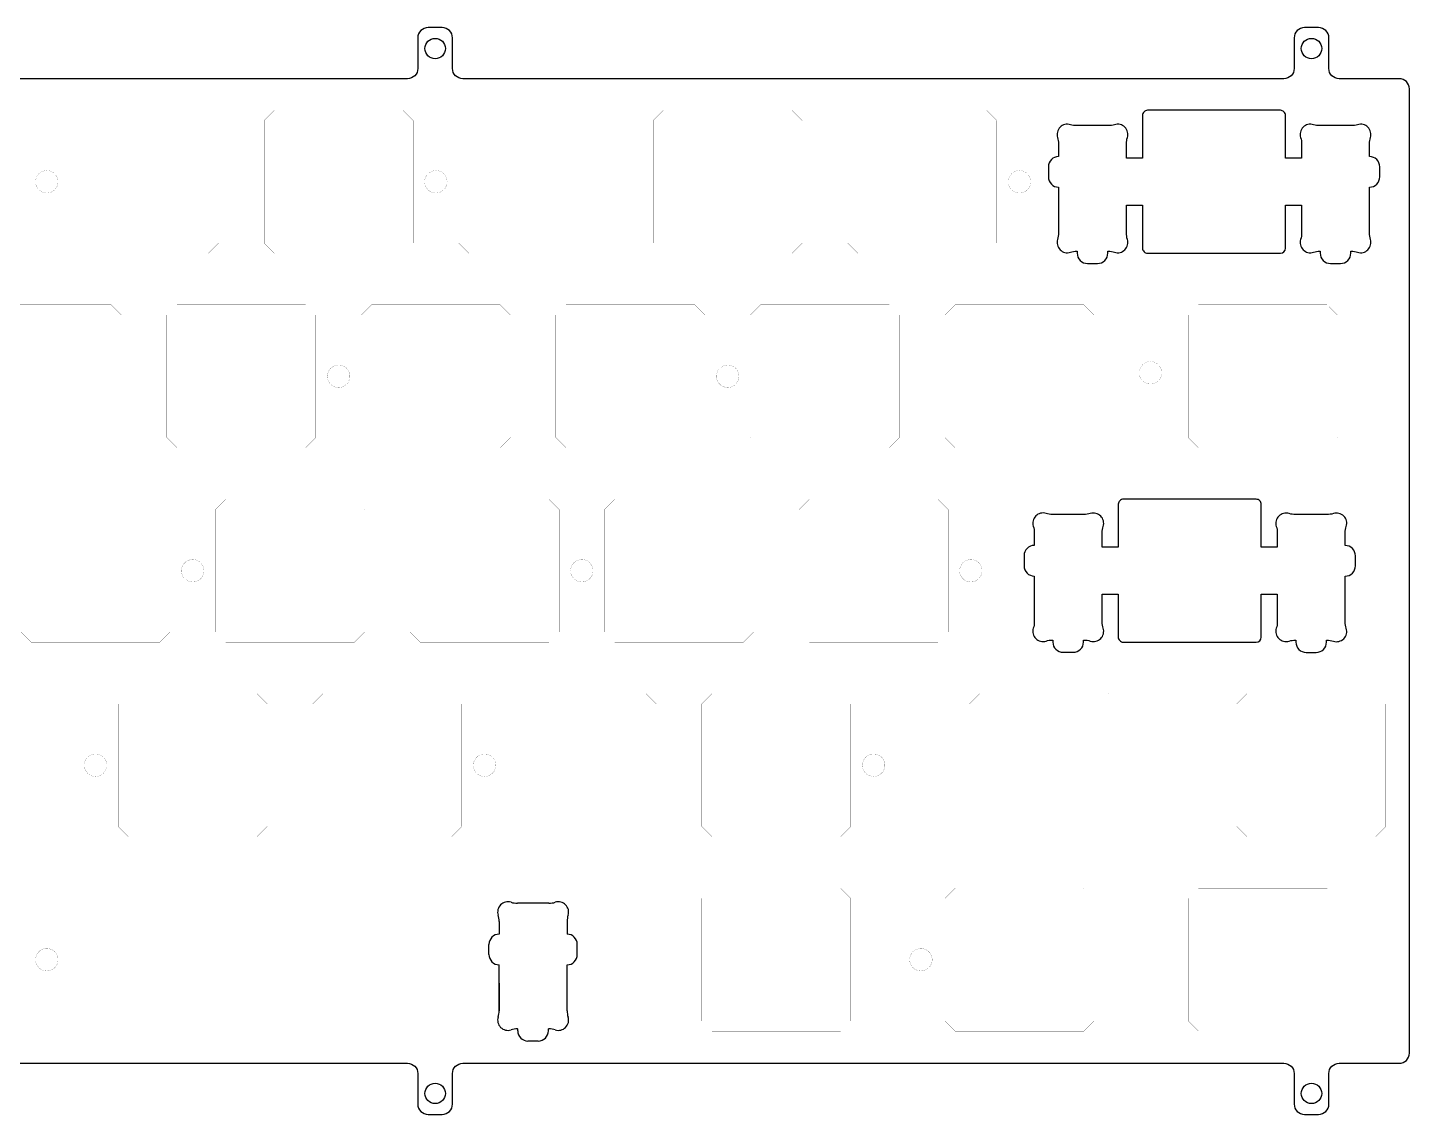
# Model space of a CAD drawing. Header units: millimetres. Extents: x 119 to 405, y 14 to 121.
# Drawn here: x 269.6 to 404.9, y 14.3 to 120.7 of the extents above; entities that cross this region are included whole.
import ezdxf

# ---------------------------------------------------------------- set-up
doc = ezdxf.new("R2010")
doc.units = ezdxf.units.MM
doc.layers.add('Mechanical1', color=6, linetype='Continuous')
doc.layers.add('定位板 v10 v5 v1_定位板 v10 v5_定位板 v9_Sketch2', color=7, linetype='Continuous')

msp = doc.modelspace()

# ---------------------------------------------------------------- linework, layer by layer
at = {"color": 7, "true_color": 0xffffff}
for p, q in [((320.65, 34.94), (317.56, 34.94)), ((315.78, 33.16), (315.78, 31.91)), ((322.43, 33.16), (322.43, 31.91)), ((314.78, 29.91), (314.78, 30.91)), ((323.43, 29.91), (323.43, 30.91)), ((315.78, 24.41), (315.78, 28.91)), ((322.43, 24.41), (322.43, 28.91)), ((315.78, 27.11), (315.78, 24.41)), ((317.56, 22.64), (317.6, 22.64)), ((317.6, 22.44), (317.6, 22.64)), ((320.6, 22.44), (320.6, 22.64)), ((320.65, 22.64), (320.6, 22.64)), ((319.6, 21.44), (318.6, 21.44))]:
    msp.add_line(p, q, dxfattribs=at)
for points in [[(311.21, 116.71), (311.21, 119.71, 0.414214), (310.21, 120.71), (308.81, 120.71, 0.414214), (307.81, 119.71), (307.81, 116.71, -0.414214), (306.81, 115.71), (217.23, 115.71, -0.414214), (216.23, 116.71)], [(403.91, 19.26, 0.414213), (404.91, 20.26), (404.91, 114.71, 0.414214), (403.91, 115.71), (398.03, 115.71, -0.414214), (397.03, 116.71), (397.03, 119.71, 0.414214), (396.03, 120.71), (394.63, 120.71, 0.414214), (393.63, 119.71), (393.63, 116.71, -0.414214), (392.63, 115.71), (312.21, 115.71, -0.414214), (311.21, 116.71)], [(213.83, 14.26), (215.23, 14.26, 0.414214), (216.23, 15.26), (216.23, 18.26, -0.414214), (217.23, 19.26), (306.81, 19.26, -0.414214), (307.81, 18.26), (307.81, 15.26, 0.414214), (308.81, 14.26)], [(308.81, 14.26), (310.21, 14.26, 0.414214), (311.21, 15.26), (311.21, 18.26, -0.414214), (312.21, 19.26), (392.63, 19.26)], [(392.63, 19.26, -0.414214), (393.63, 18.26), (393.63, 15.26, 0.414214), (394.63, 14.26), (396.03, 14.26, 0.414214), (397.03, 15.26), (397.03, 18.26, -0.414214), (398.03, 19.26), (403.91, 19.26)]]:
    msp.add_lwpolyline(points, format="xyb", dxfattribs=at)
for centre in [(309.51, 118.66), (395.33, 118.66), (309.51, 16.31), (395.33, 16.31)]:
    msp.add_circle(centre, 1, dxfattribs=at)
for centre, radius, start, end in [((316.63, 34.08), 1, 72.0237, 197.9763), ((317.56, 36.94), 2, 252.0237, 270), ((320.65, 36.94), 2, 270, 287.9763), ((321.58, 34.08), 1, 342.0237, 107.9763), ((313.78, 33.16), 2, 0, 17.9763), ((324.43, 33.16), 2, 162.0237, 180), ((315.78, 30.91), 1, 90, 180), ((322.43, 30.91), 1, 0, 90), ((315.78, 29.91), 1, 180, 270), ((322.43, 29.91), 1, 270, 0), ((313.78, 24.41), 2, 342.0237, 0), ((324.43, 24.41), 2, 180, 197.9763), ((316.63, 23.49), 1, 162.0237, 287.9763), ((321.58, 23.49), 1, 252.0237, 17.9763), ((317.56, 20.64), 2, 90, 107.9763), ((318.6, 22.44), 1, 180, 270), ((319.6, 22.44), 1, 270, 0), ((320.65, 20.64), 2, 72.0237, 90)]:
    msp.add_arc(centre, radius, start, end, dxfattribs=at)
at = {"layer": 'Mechanical1', "color": 7, "true_color": 0xffffff, "const_width": 0.0127}
for points in [[(273.71, 111.61), (274.71, 112.61)], [(274.71, 112.61), (287.31, 112.61)], [(287.31, 112.61), (288.31, 111.61)], [(292.76, 111.61), (293.76, 112.61)], [(293.76, 112.61), (306.36, 112.61)], [(306.36, 112.61), (307.36, 111.61)], [(311.81, 111.61), (312.81, 112.61)], [(312.81, 112.61), (325.41, 112.61)], [(325.41, 112.61), (326.41, 111.61)], [(330.86, 111.61), (331.86, 112.61)], [(331.86, 112.61), (344.46, 112.61)], [(344.46, 112.61), (345.46, 111.61)], [(349.91, 111.61), (350.91, 112.61)], [(350.91, 112.61), (363.51, 112.61)], [(363.51, 112.61), (364.51, 111.61)], [(273.71, 99.61), (273.71, 111.61)], [(288.31, 99.61), (288.31, 111.61)], [(292.76, 99.61), (292.76, 111.61)], [(307.36, 99.61), (307.36, 111.61)], [(311.81, 99.61), (311.81, 111.61)], [(326.41, 99.61), (326.41, 111.61)], [(330.86, 99.61), (330.86, 111.61)], [(345.46, 99.61), (345.46, 111.61)], [(349.91, 99.61), (349.91, 111.61)], [(364.51, 99.61), (364.51, 111.61)], [(273.71, 99.61), (274.71, 98.61)], [(287.31, 98.61), (288.31, 99.61)], [(292.76, 99.61), (293.76, 98.61)], [(306.36, 98.61), (307.36, 99.61)], [(311.81, 99.61), (312.81, 98.61)], [(325.41, 98.61), (326.41, 99.61)], [(330.86, 99.61), (331.86, 98.61)], [(344.46, 98.61), (345.46, 99.61)], [(349.91, 99.61), (350.91, 98.61)], [(363.51, 98.61), (364.51, 99.61)], [(274.71, 98.61), (287.31, 98.61)], [(293.76, 98.61), (306.36, 98.61)], [(312.81, 98.61), (325.41, 98.61)], [(331.86, 98.61), (344.46, 98.61)], [(350.91, 98.61), (363.51, 98.61)], [(265.18, 93.56), (277.78, 93.56)], [(277.78, 93.56), (278.78, 92.56)], [(283.23, 92.56), (284.23, 93.56)], [(284.23, 93.56), (296.83, 93.56)], [(296.83, 93.56), (297.83, 92.56)], [(302.28, 92.56), (303.28, 93.56)], [(303.28, 93.56), (315.88, 93.56)], [(315.88, 93.56), (316.88, 92.56)], [(321.33, 92.56), (322.33, 93.56)], [(322.33, 93.56), (334.93, 93.56)], [(334.93, 93.56), (335.93, 92.56)], [(340.38, 92.56), (341.38, 93.56)], [(341.38, 93.56), (353.98, 93.56)], [(353.98, 93.56), (354.98, 92.56)], [(359.43, 92.56), (360.43, 93.56)], [(360.43, 93.56), (373.03, 93.56)], [(373.03, 93.56), (374.03, 92.56)], [(383.25, 92.56), (384.25, 93.56)], [(384.25, 93.56), (396.85, 93.56)], [(396.85, 93.56), (397.85, 92.56)], [(278.78, 80.56), (278.78, 92.56)], [(283.23, 80.56), (283.23, 92.56)], [(297.83, 80.56), (297.83, 92.56)], [(302.28, 80.56), (302.28, 92.56)], [(316.88, 80.56), (316.88, 92.56)], [(321.33, 80.56), (321.33, 92.56)], [(335.93, 80.56), (335.93, 92.56)], [(340.38, 80.56), (340.38, 92.56)], [(354.98, 80.56), (354.98, 92.56)], [(359.43, 80.56), (359.43, 92.56)], [(374.03, 80.56), (374.03, 92.56)], [(383.25, 80.56), (383.25, 92.56)], [(397.85, 80.56), (397.85, 92.56)], [(277.78, 79.56), (278.78, 80.56)], [(283.23, 80.56), (284.23, 79.56)], [(296.83, 79.56), (297.83, 80.56)], [(302.28, 80.56), (303.28, 79.56)], [(315.88, 79.56), (316.88, 80.56)], [(321.33, 80.56), (322.33, 79.56)], [(334.93, 79.56), (335.93, 80.56)], [(340.38, 80.56), (341.38, 79.56)], [(353.98, 79.56), (354.98, 80.56)], [(359.43, 80.56), (360.43, 79.56)], [(373.03, 79.56), (374.03, 80.56)], [(383.25, 80.56), (384.25, 79.56)], [(396.85, 79.56), (397.85, 80.56)], [(265.18, 79.56), (277.78, 79.56)], [(284.23, 79.56), (296.83, 79.56)], [(303.28, 79.56), (315.88, 79.56)], [(322.33, 79.56), (334.93, 79.56)], [(341.38, 79.56), (353.98, 79.56)], [(360.43, 79.56), (373.03, 79.56)], [(384.25, 79.56), (396.85, 79.56)], [(268.95, 73.51), (269.95, 74.51)], [(269.95, 74.51), (282.55, 74.51)], [(282.55, 74.51), (283.55, 73.51)], [(288, 73.51), (289, 74.51)], [(289, 74.51), (301.6, 74.51)], [(301.6, 74.51), (302.6, 73.51)], [(307.05, 73.51), (308.05, 74.51)], [(308.05, 74.51), (320.65, 74.51)], [(320.65, 74.51), (321.65, 73.51)], [(326.1, 73.51), (327.1, 74.51)], [(327.1, 74.51), (339.7, 74.51)], [(339.7, 74.51), (340.7, 73.51)], [(345.15, 73.51), (346.15, 74.51)], [(346.15, 74.51), (358.75, 74.51)], [(358.75, 74.51), (359.75, 73.51)], [(283.55, 61.51), (283.55, 73.51)], [(288, 61.51), (288, 73.51)], [(302.6, 61.51), (302.6, 73.51)], [(307.05, 61.51), (307.05, 73.51)], [(321.65, 61.51), (321.65, 73.51)], [(326.1, 61.51), (326.1, 73.51)], [(340.7, 61.51), (340.7, 73.51)], [(345.15, 61.51), (345.15, 73.51)], [(359.75, 61.51), (359.75, 73.51)], [(268.95, 61.51), (269.95, 60.51)], [(282.55, 60.51), (283.55, 61.51)], [(288, 61.51), (289, 60.51)], [(301.6, 60.51), (302.6, 61.51)], [(307.05, 61.51), (308.05, 60.51)], [(320.65, 60.51), (321.65, 61.51)], [(326.1, 61.51), (327.1, 60.51)], [(339.7, 60.51), (340.7, 61.51)], [(345.15, 61.51), (346.15, 60.51)], [(358.75, 60.51), (359.75, 61.51)], [(269.95, 60.51), (282.55, 60.51)], [(289, 60.51), (301.6, 60.51)], [(308.05, 60.51), (320.65, 60.51)], [(327.1, 60.51), (339.7, 60.51)], [(346.15, 60.51), (358.75, 60.51)], [(260.42, 55.46), (273.02, 55.46)], [(273.02, 55.46), (274.02, 54.46)], [(274.02, 42.46), (274.02, 54.46)], [(278.47, 54.46), (279.47, 55.46)], [(278.47, 42.46), (278.47, 54.46)], [(279.47, 55.46), (292.07, 55.46)], [(292.07, 55.46), (293.07, 54.46)], [(293.07, 42.46), (293.07, 54.46)], [(297.52, 54.46), (298.52, 55.46)], [(297.52, 42.46), (297.52, 54.46)], [(298.52, 55.46), (311.12, 55.46)], [(311.12, 55.46), (312.12, 54.46)], [(312.12, 42.46), (312.12, 54.46)], [(316.57, 54.46), (317.57, 55.46)], [(316.57, 42.46), (316.57, 54.46)], [(317.57, 55.46), (330.17, 55.46)], [(330.17, 55.46), (331.17, 54.46)], [(331.17, 42.46), (331.17, 54.46)], [(335.62, 54.46), (336.62, 55.46)], [(335.62, 42.46), (335.62, 54.46)], [(336.62, 55.46), (349.22, 55.46)], [(349.22, 55.46), (350.22, 54.46)], [(350.22, 42.46), (350.22, 54.46)], [(361.82, 54.46), (362.82, 55.46)], [(361.82, 42.46), (361.82, 54.46)], [(362.82, 55.46), (375.42, 55.46)], [(375.42, 55.46), (376.42, 54.46)], [(376.42, 42.46), (376.42, 54.46)], [(388.01, 54.46), (389.01, 55.46)], [(388.01, 42.46), (388.01, 54.46)], [(389.01, 55.46), (401.61, 55.46)], [(401.61, 55.46), (402.61, 54.46)], [(402.61, 42.46), (402.61, 54.46)], [(273.02, 41.46), (274.02, 42.46)], [(278.47, 42.46), (279.47, 41.46)], [(292.07, 41.46), (293.07, 42.46)], [(297.52, 42.46), (298.52, 41.46)], [(311.12, 41.46), (312.12, 42.46)], [(316.57, 42.46), (317.57, 41.46)], [(330.17, 41.46), (331.17, 42.46)], [(335.62, 42.46), (336.62, 41.46)], [(349.22, 41.46), (350.22, 42.46)], [(361.82, 42.46), (362.82, 41.46)], [(375.42, 41.46), (376.42, 42.46)], [(388.01, 42.46), (389.01, 41.46)], [(401.61, 41.46), (402.61, 42.46)], [(260.42, 41.46), (273.02, 41.46)], [(279.47, 41.46), (292.07, 41.46)], [(298.52, 41.46), (311.12, 41.46)], [(317.57, 41.46), (330.17, 41.46)], [(336.62, 41.46), (349.22, 41.46)], [(362.82, 41.46), (375.42, 41.46)], [(389.01, 41.46), (401.61, 41.46)], [(335.62, 35.41), (336.62, 36.41)], [(335.62, 23.41), (335.62, 35.41)], [(336.62, 36.41), (349.22, 36.41)], [(349.22, 36.41), (350.22, 35.41)], [(350.22, 23.41), (350.22, 35.41)], [(359.43, 35.41), (360.43, 36.41)], [(359.43, 23.41), (359.43, 35.41)], [(360.43, 36.41), (373.03, 36.41)], [(373.03, 36.41), (374.03, 35.41)], [(374.03, 23.41), (374.03, 35.41)], [(383.25, 35.42), (384.25, 36.42)], [(383.25, 23.42), (383.25, 35.42)], [(383.25, 35.42), (384.25, 36.42)], [(383.25, 23.42), (383.25, 35.42)], [(384.25, 36.42), (396.85, 36.42)], [(384.25, 36.42), (396.85, 36.42)], [(396.85, 36.42), (397.85, 35.42)], [(396.85, 36.42), (397.85, 35.42)], [(397.85, 23.42), (397.85, 35.42)], [(397.85, 23.42), (397.85, 35.42)], [(335.62, 23.41), (336.62, 22.41)], [(349.22, 22.41), (350.22, 23.41)], [(359.43, 23.41), (360.43, 22.41)], [(373.03, 22.41), (374.03, 23.41)], [(383.25, 23.42), (384.25, 22.42)], [(383.25, 23.42), (384.25, 22.42)], [(396.85, 22.42), (397.85, 23.42)], [(396.85, 22.42), (397.85, 23.42)], [(336.62, 22.41), (349.22, 22.41)], [(360.43, 22.41), (373.03, 22.41)], [(384.25, 22.42), (396.85, 22.42)], [(384.25, 22.42), (396.85, 22.42)]]:
    msp.add_lwpolyline(points, dxfattribs=at)
at = {"layer": 'Mechanical1', "color": 7, "true_color": 0xffffff, "const_width": 0.00635}
for points in [[(274.71, 112.61, 1), (274.71, 112.61, 1)], [(274.71, 112.61, 1), (274.71, 112.61, 1)], [(287.31, 112.61, 1), (287.31, 112.61, 1)], [(287.31, 112.61, 1), (287.31, 112.61, 1)], [(293.76, 112.61, 1), (293.76, 112.61, 1)], [(293.76, 112.61, 1), (293.76, 112.61, 1)], [(306.36, 112.61, 1), (306.36, 112.61, 1)], [(306.36, 112.61, 1), (306.36, 112.61, 1)], [(312.81, 112.61, 1), (312.81, 112.61, 1)], [(312.81, 112.61, 1), (312.81, 112.61, 1)], [(325.41, 112.61, 1), (325.41, 112.61, 1)], [(325.41, 112.61, 1), (325.41, 112.61, 1)], [(331.86, 112.61, 1), (331.86, 112.61, 1)], [(331.86, 112.61, 1), (331.86, 112.61, 1)], [(344.46, 112.61, 1), (344.46, 112.61, 1)], [(344.46, 112.61, 1), (344.46, 112.61, 1)], [(350.91, 112.61, 1), (350.91, 112.61, 1)], [(350.91, 112.61, 1), (350.91, 112.61, 1)], [(363.51, 112.61, 1), (363.51, 112.61, 1)], [(363.51, 112.61, 1), (363.51, 112.61, 1)], [(273.71, 111.61, 1), (273.71, 111.61, 1)], [(273.71, 111.61, 1), (273.71, 111.61, 1)], [(288.31, 111.61, 1), (288.31, 111.61, 1)], [(288.31, 111.61, 1), (288.31, 111.61, 1)], [(292.76, 111.61, 1), (292.76, 111.61, 1)], [(292.76, 111.61, 1), (292.76, 111.61, 1)], [(307.36, 111.61, 1), (307.36, 111.61, 1)], [(307.36, 111.61, 1), (307.36, 111.61, 1)], [(311.81, 111.61, 1), (311.81, 111.61, 1)], [(311.81, 111.61, 1), (311.81, 111.61, 1)], [(326.41, 111.61, 1), (326.41, 111.61, 1)], [(326.41, 111.61, 1), (326.41, 111.61, 1)], [(330.86, 111.61, 1), (330.86, 111.61, 1)], [(330.86, 111.61, 1), (330.86, 111.61, 1)], [(345.46, 111.61, 1), (345.46, 111.61, 1)], [(345.46, 111.61, 1), (345.46, 111.61, 1)], [(349.91, 111.61, 1), (349.91, 111.61, 1)], [(349.91, 111.61, 1), (349.91, 111.61, 1)], [(364.51, 111.61, 1), (364.51, 111.61, 1)], [(364.51, 111.61, 1), (364.51, 111.61, 1)], [(270.38, 105.61, 1), (270.39, 105.61, 1)], [(270.38, 105.61, 1), (270.39, 105.61, 1)], [(271.48, 106.71, 1), (271.49, 106.71, 1)], [(271.48, 106.71, 1), (271.49, 106.71, 1)], [(272.58, 105.61, 1), (272.59, 105.61, 1)], [(272.58, 105.61, 1), (272.59, 105.61, 1)], [(308.48, 105.61, 1), (308.49, 105.61, 1)], [(308.48, 105.61, 1), (308.49, 105.61, 1)], [(309.58, 106.71, 1), (309.59, 106.71, 1)], [(309.58, 106.71, 1), (309.59, 106.71, 1)], [(310.68, 105.61, 1), (310.69, 105.61, 1)], [(310.68, 105.61, 1), (310.69, 105.61, 1)], [(365.63, 105.61, 1), (365.64, 105.61, 1)], [(365.63, 105.61, 1), (365.64, 105.61, 1)], [(366.73, 106.71, 1), (366.74, 106.71, 1)], [(366.73, 106.71, 1), (366.74, 106.71, 1)], [(271.48, 104.51, 1), (271.49, 104.51, 1)], [(271.48, 104.51, 1), (271.49, 104.51, 1)], [(309.58, 104.51, 1), (309.59, 104.51, 1)], [(309.58, 104.51, 1), (309.59, 104.51, 1)], [(366.73, 104.51, 1), (366.74, 104.51, 1)], [(366.73, 104.51, 1), (366.74, 104.51, 1)], [(273.71, 99.61, 1), (273.71, 99.61, 1)], [(273.71, 99.61, 1), (273.71, 99.61, 1)], [(288.31, 99.61, 1), (288.31, 99.61, 1)], [(288.31, 99.61, 1), (288.31, 99.61, 1)], [(292.76, 99.61, 1), (292.76, 99.61, 1)], [(292.76, 99.61, 1), (292.76, 99.61, 1)], [(307.36, 99.61, 1), (307.36, 99.61, 1)], [(307.36, 99.61, 1), (307.36, 99.61, 1)], [(311.81, 99.61, 1), (311.81, 99.61, 1)], [(311.81, 99.61, 1), (311.81, 99.61, 1)], [(326.41, 99.61, 1), (326.41, 99.61, 1)], [(326.41, 99.61, 1), (326.41, 99.61, 1)], [(330.86, 99.61, 1), (330.86, 99.61, 1)], [(330.86, 99.61, 1), (330.86, 99.61, 1)], [(345.46, 99.61, 1), (345.46, 99.61, 1)], [(345.46, 99.61, 1), (345.46, 99.61, 1)], [(349.91, 99.61, 1), (349.91, 99.61, 1)], [(349.91, 99.61, 1), (349.91, 99.61, 1)], [(364.51, 99.61, 1), (364.51, 99.61, 1)], [(364.51, 99.61, 1), (364.51, 99.61, 1)], [(274.71, 98.61, 1), (274.71, 98.61, 1)], [(274.71, 98.61, 1), (274.71, 98.61, 1)], [(287.31, 98.61, 1), (287.31, 98.61, 1)], [(287.31, 98.61, 1), (287.31, 98.61, 1)], [(293.76, 98.61, 1), (293.76, 98.61, 1)], [(293.76, 98.61, 1), (293.76, 98.61, 1)], [(306.36, 98.61, 1), (306.36, 98.61, 1)], [(306.36, 98.61, 1), (306.36, 98.61, 1)], [(312.81, 98.61, 1), (312.81, 98.61, 1)], [(312.81, 98.61, 1), (312.81, 98.61, 1)], [(325.41, 98.61, 1), (325.41, 98.61, 1)], [(325.41, 98.61, 1), (325.41, 98.61, 1)], [(331.86, 98.61, 1), (331.86, 98.61, 1)], [(331.86, 98.61, 1), (331.86, 98.61, 1)], [(344.46, 98.61, 1), (344.46, 98.61, 1)], [(344.46, 98.61, 1), (344.46, 98.61, 1)], [(350.91, 98.61, 1), (350.91, 98.61, 1)], [(350.91, 98.61, 1), (350.91, 98.61, 1)], [(363.51, 98.61, 1), (363.51, 98.61, 1)], [(363.51, 98.61, 1), (363.51, 98.61, 1)], [(277.78, 93.56, 1), (277.79, 93.56, 1)], [(277.78, 93.56, 1), (277.79, 93.56, 1)], [(284.23, 93.56, 1), (284.24, 93.56, 1)], [(284.23, 93.56, 1), (284.24, 93.56, 1)], [(296.83, 93.56, 1), (296.84, 93.56, 1)], [(296.83, 93.56, 1), (296.84, 93.56, 1)], [(303.28, 93.56, 1), (303.29, 93.56, 1)], [(303.28, 93.56, 1), (303.29, 93.56, 1)], [(315.88, 93.56, 1), (315.89, 93.56, 1)], [(315.88, 93.56, 1), (315.89, 93.56, 1)], [(322.33, 93.56, 1), (322.34, 93.56, 1)], [(322.33, 93.56, 1), (322.34, 93.56, 1)], [(334.93, 93.56, 1), (334.94, 93.56, 1)], [(334.93, 93.56, 1), (334.94, 93.56, 1)], [(341.38, 93.56, 1), (341.39, 93.56, 1)], [(341.38, 93.56, 1), (341.39, 93.56, 1)], [(353.98, 93.56, 1), (353.99, 93.56, 1)], [(353.98, 93.56, 1), (353.99, 93.56, 1)], [(360.43, 93.56, 1), (360.44, 93.56, 1)], [(360.43, 93.56, 1), (360.44, 93.56, 1)], [(373.03, 93.56, 1), (373.04, 93.56, 1)], [(373.03, 93.56, 1), (373.04, 93.56, 1)], [(384.24, 93.56, 1), (384.25, 93.56, 1)], [(384.24, 93.56, 1), (384.25, 93.56, 1)], [(396.84, 93.56, 1), (396.85, 93.56, 1)], [(396.84, 93.56, 1), (396.85, 93.56, 1)], [(278.78, 92.56, 1), (278.79, 92.56, 1)], [(278.78, 92.56, 1), (278.79, 92.56, 1)], [(283.23, 92.56, 1), (283.24, 92.56, 1)], [(283.23, 92.56, 1), (283.24, 92.56, 1)], [(297.83, 92.56, 1), (297.84, 92.56, 1)], [(297.83, 92.56, 1), (297.84, 92.56, 1)], [(302.28, 92.56, 1), (302.29, 92.56, 1)], [(302.28, 92.56, 1), (302.29, 92.56, 1)], [(316.88, 92.56, 1), (316.89, 92.56, 1)], [(316.88, 92.56, 1), (316.89, 92.56, 1)], [(321.33, 92.56, 1), (321.34, 92.56, 1)], [(321.33, 92.56, 1), (321.34, 92.56, 1)], [(335.93, 92.56, 1), (335.94, 92.56, 1)], [(335.93, 92.56, 1), (335.94, 92.56, 1)], [(340.38, 92.56, 1), (340.39, 92.56, 1)], [(340.38, 92.56, 1), (340.39, 92.56, 1)], [(354.98, 92.56, 1), (354.99, 92.56, 1)], [(354.98, 92.56, 1), (354.99, 92.56, 1)], [(359.43, 92.56, 1), (359.44, 92.56, 1)], [(359.43, 92.56, 1), (359.44, 92.56, 1)], [(374.03, 92.56, 1), (374.04, 92.56, 1)], [(374.03, 92.56, 1), (374.04, 92.56, 1)], [(383.24, 92.56, 1), (383.25, 92.56, 1)], [(383.24, 92.56, 1), (383.25, 92.56, 1)], [(397.84, 92.56, 1), (397.85, 92.56, 1)], [(397.84, 92.56, 1), (397.85, 92.56, 1)], [(379.56, 88, 1), (379.56, 88, 1)], [(379.56, 88, 1), (379.56, 88, 1)], [(300.06, 87.66, 1), (300.06, 87.66, 1)], [(300.06, 87.66, 1), (300.06, 87.66, 1)], [(338.16, 87.66, 1), (338.16, 87.66, 1)], [(338.16, 87.66, 1), (338.16, 87.66, 1)], [(378.46, 86.9, 1), (378.46, 86.9, 1)], [(378.46, 86.9, 1), (378.46, 86.9, 1)], [(380.66, 86.9, 1), (380.66, 86.9, 1)], [(380.66, 86.9, 1), (380.66, 86.9, 1)], [(298.96, 86.56, 1), (298.96, 86.56, 1)], [(298.96, 86.56, 1), (298.96, 86.56, 1)], [(300.06, 85.46, 1), (300.06, 85.46, 1)], [(300.06, 85.46, 1), (300.06, 85.46, 1)], [(301.16, 86.56, 1), (301.16, 86.56, 1)], [(301.16, 86.56, 1), (301.16, 86.56, 1)], [(337.06, 86.56, 1), (337.06, 86.56, 1)], [(337.06, 86.56, 1), (337.06, 86.56, 1)], [(338.16, 85.46, 1), (338.16, 85.46, 1)], [(338.16, 85.46, 1), (338.16, 85.46, 1)], [(339.26, 86.56, 1), (339.26, 86.56, 1)], [(339.26, 86.56, 1), (339.26, 86.56, 1)], [(379.56, 85.8, 1), (379.56, 85.8, 1)], [(379.56, 85.8, 1), (379.56, 85.8, 1)], [(278.78, 80.56, 1), (278.79, 80.56, 1)], [(278.78, 80.56, 1), (278.79, 80.56, 1)], [(283.23, 80.56, 1), (283.24, 80.56, 1)], [(283.23, 80.56, 1), (283.24, 80.56, 1)], [(297.83, 80.56, 1), (297.84, 80.56, 1)], [(297.83, 80.56, 1), (297.84, 80.56, 1)], [(302.28, 80.56, 1), (302.29, 80.56, 1)], [(302.28, 80.56, 1), (302.29, 80.56, 1)], [(316.88, 80.56, 1), (316.89, 80.56, 1)], [(316.88, 80.56, 1), (316.89, 80.56, 1)], [(321.33, 80.56, 1), (321.34, 80.56, 1)], [(321.33, 80.56, 1), (321.34, 80.56, 1)], [(335.93, 80.56, 1), (335.94, 80.56, 1)], [(335.93, 80.56, 1), (335.94, 80.56, 1)], [(340.38, 80.56, 1), (340.39, 80.56, 1)], [(340.38, 80.56, 1), (340.39, 80.56, 1)], [(354.98, 80.56, 1), (354.99, 80.56, 1)], [(354.98, 80.56, 1), (354.99, 80.56, 1)], [(359.43, 80.56, 1), (359.44, 80.56, 1)], [(359.43, 80.56, 1), (359.44, 80.56, 1)], [(374.03, 80.56, 1), (374.04, 80.56, 1)], [(374.03, 80.56, 1), (374.04, 80.56, 1)], [(383.24, 80.56, 1), (383.25, 80.56, 1)], [(383.24, 80.56, 1), (383.25, 80.56, 1)], [(397.84, 80.56, 1), (397.85, 80.56, 1)], [(397.84, 80.56, 1), (397.85, 80.56, 1)], [(277.78, 79.56, 1), (277.79, 79.56, 1)], [(277.78, 79.56, 1), (277.79, 79.56, 1)], [(284.23, 79.56, 1), (284.24, 79.56, 1)], [(284.23, 79.56, 1), (284.24, 79.56, 1)], [(296.83, 79.56, 1), (296.84, 79.56, 1)], [(296.83, 79.56, 1), (296.84, 79.56, 1)], [(303.28, 79.56, 1), (303.29, 79.56, 1)], [(303.28, 79.56, 1), (303.29, 79.56, 1)], [(315.88, 79.56, 1), (315.89, 79.56, 1)], [(315.88, 79.56, 1), (315.89, 79.56, 1)], [(322.33, 79.56, 1), (322.34, 79.56, 1)], [(322.33, 79.56, 1), (322.34, 79.56, 1)], [(334.93, 79.56, 1), (334.94, 79.56, 1)], [(334.93, 79.56, 1), (334.94, 79.56, 1)], [(341.38, 79.56, 1), (341.39, 79.56, 1)], [(341.38, 79.56, 1), (341.39, 79.56, 1)], [(353.98, 79.56, 1), (353.99, 79.56, 1)], [(353.98, 79.56, 1), (353.99, 79.56, 1)], [(360.43, 79.56, 1), (360.44, 79.56, 1)], [(360.43, 79.56, 1), (360.44, 79.56, 1)], [(373.03, 79.56, 1), (373.04, 79.56, 1)], [(373.03, 79.56, 1), (373.04, 79.56, 1)], [(384.24, 79.56, 1), (384.25, 79.56, 1)], [(384.24, 79.56, 1), (384.25, 79.56, 1)], [(396.84, 79.56, 1), (396.85, 79.56, 1)], [(396.84, 79.56, 1), (396.85, 79.56, 1)], [(269.94, 74.51, 1), (269.95, 74.51, 1)], [(269.94, 74.51, 1), (269.95, 74.51, 1)], [(282.54, 74.51, 1), (282.55, 74.51, 1)], [(282.54, 74.51, 1), (282.55, 74.51, 1)], [(288.99, 74.51, 1), (289, 74.51, 1)], [(288.99, 74.51, 1), (289, 74.51, 1)], [(301.59, 74.51, 1), (301.6, 74.51, 1)], [(301.59, 74.51, 1), (301.6, 74.51, 1)], [(308.04, 74.51, 1), (308.05, 74.51, 1)], [(308.04, 74.51, 1), (308.05, 74.51, 1)], [(320.64, 74.51, 1), (320.65, 74.51, 1)], [(320.64, 74.51, 1), (320.65, 74.51, 1)], [(327.09, 74.51, 1), (327.1, 74.51, 1)], [(327.09, 74.51, 1), (327.1, 74.51, 1)], [(339.69, 74.51, 1), (339.7, 74.51, 1)], [(339.69, 74.51, 1), (339.7, 74.51, 1)], [(346.14, 74.51, 1), (346.15, 74.51, 1)], [(346.14, 74.51, 1), (346.15, 74.51, 1)], [(358.74, 74.51, 1), (358.75, 74.51, 1)], [(358.74, 74.51, 1), (358.75, 74.51, 1)], [(389.7, 74.51, 1), (389.71, 74.51, 1)], [(389.7, 74.51, 1), (389.71, 74.51, 1)], [(283.54, 73.51, 1), (283.55, 73.51, 1)], [(283.54, 73.51, 1), (283.55, 73.51, 1)], [(287.99, 73.51, 1), (288, 73.51, 1)], [(287.99, 73.51, 1), (288, 73.51, 1)], [(302.59, 73.51, 1), (302.6, 73.51, 1)], [(302.59, 73.51, 1), (302.6, 73.51, 1)], [(307.04, 73.51, 1), (307.05, 73.51, 1)], [(307.04, 73.51, 1), (307.05, 73.51, 1)], [(321.64, 73.51, 1), (321.65, 73.51, 1)], [(321.64, 73.51, 1), (321.65, 73.51, 1)], [(326.09, 73.51, 1), (326.1, 73.51, 1)], [(326.09, 73.51, 1), (326.1, 73.51, 1)], [(340.69, 73.51, 1), (340.7, 73.51, 1)], [(340.69, 73.51, 1), (340.7, 73.51, 1)], [(345.14, 73.51, 1), (345.15, 73.51, 1)], [(345.14, 73.51, 1), (345.15, 73.51, 1)], [(359.74, 73.51, 1), (359.75, 73.51, 1)], [(359.74, 73.51, 1), (359.75, 73.51, 1)], [(285.77, 68.61, 1), (285.77, 68.61, 1)], [(285.77, 68.61, 1), (285.77, 68.61, 1)], [(323.87, 68.61, 1), (323.87, 68.61, 1)], [(323.87, 68.61, 1), (323.87, 68.61, 1)], [(361.97, 68.61, 1), (361.97, 68.61, 1)], [(361.97, 68.61, 1), (361.97, 68.61, 1)], [(284.67, 67.51, 1), (284.67, 67.51, 1)], [(284.67, 67.51, 1), (284.67, 67.51, 1)], [(285.77, 66.41, 1), (285.77, 66.41, 1)], [(285.77, 66.41, 1), (285.77, 66.41, 1)], [(286.87, 67.51, 1), (286.87, 67.51, 1)], [(286.87, 67.51, 1), (286.87, 67.51, 1)], [(322.77, 67.51, 1), (322.77, 67.51, 1)], [(322.77, 67.51, 1), (322.77, 67.51, 1)], [(323.87, 66.41, 1), (323.87, 66.41, 1)], [(323.87, 66.41, 1), (323.87, 66.41, 1)], [(324.97, 67.51, 1), (324.97, 67.51, 1)], [(324.97, 67.51, 1), (324.97, 67.51, 1)], [(360.87, 67.51, 1), (360.87, 67.51, 1)], [(360.87, 67.51, 1), (360.87, 67.51, 1)], [(361.97, 66.41, 1), (361.97, 66.41, 1)], [(361.97, 66.41, 1), (361.97, 66.41, 1)], [(363.07, 67.51, 1), (363.07, 67.51, 1)], [(363.07, 67.51, 1), (363.07, 67.51, 1)], [(283.54, 61.51, 1), (283.55, 61.51, 1)], [(283.54, 61.51, 1), (283.55, 61.51, 1)], [(287.99, 61.51, 1), (288, 61.51, 1)], [(287.99, 61.51, 1), (288, 61.51, 1)], [(302.59, 61.51, 1), (302.6, 61.51, 1)], [(302.59, 61.51, 1), (302.6, 61.51, 1)], [(307.04, 61.51, 1), (307.05, 61.51, 1)], [(307.04, 61.51, 1), (307.05, 61.51, 1)], [(321.64, 61.51, 1), (321.65, 61.51, 1)], [(321.64, 61.51, 1), (321.65, 61.51, 1)], [(326.09, 61.51, 1), (326.1, 61.51, 1)], [(326.09, 61.51, 1), (326.1, 61.51, 1)], [(340.69, 61.51, 1), (340.7, 61.51, 1)], [(340.69, 61.51, 1), (340.7, 61.51, 1)], [(345.14, 61.51, 1), (345.15, 61.51, 1)], [(345.14, 61.51, 1), (345.15, 61.51, 1)], [(359.74, 61.51, 1), (359.75, 61.51, 1)], [(359.74, 61.51, 1), (359.75, 61.51, 1)], [(269.94, 60.51, 1), (269.95, 60.51, 1)], [(269.94, 60.51, 1), (269.95, 60.51, 1)], [(282.54, 60.51, 1), (282.55, 60.51, 1)], [(282.54, 60.51, 1), (282.55, 60.51, 1)], [(288.99, 60.51, 1), (289, 60.51, 1)], [(288.99, 60.51, 1), (289, 60.51, 1)], [(301.59, 60.51, 1), (301.6, 60.51, 1)], [(301.59, 60.51, 1), (301.6, 60.51, 1)], [(308.04, 60.51, 1), (308.05, 60.51, 1)], [(308.04, 60.51, 1), (308.05, 60.51, 1)], [(320.64, 60.51, 1), (320.65, 60.51, 1)], [(320.64, 60.51, 1), (320.65, 60.51, 1)], [(327.09, 60.51, 1), (327.1, 60.51, 1)], [(327.09, 60.51, 1), (327.1, 60.51, 1)], [(339.69, 60.51, 1), (339.7, 60.51, 1)], [(339.69, 60.51, 1), (339.7, 60.51, 1)], [(346.14, 60.51, 1), (346.15, 60.51, 1)], [(346.14, 60.51, 1), (346.15, 60.51, 1)], [(358.74, 60.51, 1), (358.75, 60.51, 1)], [(358.74, 60.51, 1), (358.75, 60.51, 1)], [(273.02, 55.46, 1), (273.02, 55.46, 1)], [(273.02, 55.46, 1), (273.02, 55.46, 1)], [(274.02, 54.46, 1), (274.02, 54.46, 1)], [(274.02, 54.46, 1), (274.02, 54.46, 1)], [(278.47, 54.46, 1), (278.47, 54.46, 1)], [(278.47, 54.46, 1), (278.47, 54.46, 1)], [(279.47, 55.46, 1), (279.47, 55.46, 1)], [(279.47, 55.46, 1), (279.47, 55.46, 1)], [(292.07, 55.46, 1), (292.07, 55.46, 1)], [(292.07, 55.46, 1), (292.07, 55.46, 1)], [(293.07, 54.46, 1), (293.07, 54.46, 1)], [(293.07, 54.46, 1), (293.07, 54.46, 1)], [(297.52, 54.46, 1), (297.52, 54.46, 1)], [(297.52, 54.46, 1), (297.52, 54.46, 1)], [(298.52, 55.46, 1), (298.52, 55.46, 1)], [(298.52, 55.46, 1), (298.52, 55.46, 1)], [(311.12, 55.46, 1), (311.12, 55.46, 1)], [(311.12, 55.46, 1), (311.12, 55.46, 1)], [(312.12, 54.46, 1), (312.12, 54.46, 1)], [(312.12, 54.46, 1), (312.12, 54.46, 1)], [(316.57, 54.46, 1), (316.57, 54.46, 1)], [(316.57, 54.46, 1), (316.57, 54.46, 1)], [(317.57, 55.46, 1), (317.57, 55.46, 1)], [(317.57, 55.46, 1), (317.57, 55.46, 1)], [(330.17, 55.46, 1), (330.17, 55.46, 1)], [(330.17, 55.46, 1), (330.17, 55.46, 1)], [(331.17, 54.46, 1), (331.17, 54.46, 1)], [(331.17, 54.46, 1), (331.17, 54.46, 1)], [(335.62, 54.46, 1), (335.62, 54.46, 1)], [(335.62, 54.46, 1), (335.62, 54.46, 1)], [(336.62, 55.46, 1), (336.62, 55.46, 1)], [(336.62, 55.46, 1), (336.62, 55.46, 1)], [(349.22, 55.46, 1), (349.22, 55.46, 1)], [(349.22, 55.46, 1), (349.22, 55.46, 1)], [(350.22, 54.46, 1), (350.22, 54.46, 1)], [(350.22, 54.46, 1), (350.22, 54.46, 1)], [(361.81, 54.46, 1), (361.82, 54.46, 1)], [(361.81, 54.46, 1), (361.82, 54.46, 1)], [(362.81, 55.46, 1), (362.82, 55.46, 1)], [(362.81, 55.46, 1), (362.82, 55.46, 1)], [(375.41, 55.46, 1), (375.42, 55.46, 1)], [(375.41, 55.46, 1), (375.42, 55.46, 1)], [(376.41, 54.46, 1), (376.42, 54.46, 1)], [(376.41, 54.46, 1), (376.42, 54.46, 1)], [(388.01, 54.46, 1), (388.01, 54.46, 1)], [(388.01, 54.46, 1), (388.01, 54.46, 1)], [(389.01, 55.46, 1), (389.01, 55.46, 1)], [(389.01, 55.46, 1), (389.01, 55.46, 1)], [(401.61, 55.46, 1), (401.61, 55.46, 1)], [(401.61, 55.46, 1), (401.61, 55.46, 1)], [(402.61, 54.46, 1), (402.61, 54.46, 1)], [(402.61, 54.46, 1), (402.61, 54.46, 1)], [(276.24, 49.56, 1), (276.25, 49.56, 1)], [(276.24, 49.56, 1), (276.25, 49.56, 1)], [(314.34, 49.56, 1), (314.35, 49.56, 1)], [(314.34, 49.56, 1), (314.35, 49.56, 1)], [(352.44, 49.56, 1), (352.45, 49.56, 1)], [(352.44, 49.56, 1), (352.45, 49.56, 1)], [(275.14, 48.46, 1), (275.15, 48.46, 1)], [(275.14, 48.46, 1), (275.15, 48.46, 1)], [(276.24, 47.36, 1), (276.25, 47.36, 1)], [(276.24, 47.36, 1), (276.25, 47.36, 1)], [(277.34, 48.46, 1), (277.35, 48.46, 1)], [(277.34, 48.46, 1), (277.35, 48.46, 1)], [(313.24, 48.46, 1), (313.25, 48.46, 1)], [(313.24, 48.46, 1), (313.25, 48.46, 1)], [(314.34, 47.36, 1), (314.35, 47.36, 1)], [(314.34, 47.36, 1), (314.35, 47.36, 1)], [(315.44, 48.46, 1), (315.45, 48.46, 1)], [(315.44, 48.46, 1), (315.45, 48.46, 1)], [(351.34, 48.46, 1), (351.35, 48.46, 1)], [(351.34, 48.46, 1), (351.35, 48.46, 1)], [(352.44, 47.36, 1), (352.45, 47.36, 1)], [(352.44, 47.36, 1), (352.45, 47.36, 1)], [(353.54, 48.46, 1), (353.55, 48.46, 1)], [(353.54, 48.46, 1), (353.55, 48.46, 1)], [(274.02, 42.46, 1), (274.02, 42.46, 1)], [(274.02, 42.46, 1), (274.02, 42.46, 1)], [(278.47, 42.46, 1), (278.47, 42.46, 1)], [(278.47, 42.46, 1), (278.47, 42.46, 1)], [(293.07, 42.46, 1), (293.07, 42.46, 1)], [(293.07, 42.46, 1), (293.07, 42.46, 1)], [(297.52, 42.46, 1), (297.52, 42.46, 1)], [(297.52, 42.46, 1), (297.52, 42.46, 1)], [(312.12, 42.46, 1), (312.12, 42.46, 1)], [(312.12, 42.46, 1), (312.12, 42.46, 1)], [(316.57, 42.46, 1), (316.57, 42.46, 1)], [(316.57, 42.46, 1), (316.57, 42.46, 1)], [(331.17, 42.46, 1), (331.17, 42.46, 1)], [(331.17, 42.46, 1), (331.17, 42.46, 1)], [(335.62, 42.46, 1), (335.62, 42.46, 1)], [(335.62, 42.46, 1), (335.62, 42.46, 1)], [(350.22, 42.46, 1), (350.22, 42.46, 1)], [(350.22, 42.46, 1), (350.22, 42.46, 1)], [(361.81, 42.46, 1), (361.82, 42.46, 1)], [(361.81, 42.46, 1), (361.82, 42.46, 1)], [(376.41, 42.46, 1), (376.42, 42.46, 1)], [(376.41, 42.46, 1), (376.42, 42.46, 1)], [(388.01, 42.46, 1), (388.01, 42.46, 1)], [(388.01, 42.46, 1), (388.01, 42.46, 1)], [(402.61, 42.46, 1), (402.61, 42.46, 1)], [(402.61, 42.46, 1), (402.61, 42.46, 1)], [(273.02, 41.46, 1), (273.02, 41.46, 1)], [(273.02, 41.46, 1), (273.02, 41.46, 1)], [(279.47, 41.46, 1), (279.47, 41.46, 1)], [(279.47, 41.46, 1), (279.47, 41.46, 1)], [(292.07, 41.46, 1), (292.07, 41.46, 1)], [(292.07, 41.46, 1), (292.07, 41.46, 1)], [(298.52, 41.46, 1), (298.52, 41.46, 1)], [(298.52, 41.46, 1), (298.52, 41.46, 1)], [(311.12, 41.46, 1), (311.12, 41.46, 1)], [(311.12, 41.46, 1), (311.12, 41.46, 1)], [(317.57, 41.46, 1), (317.57, 41.46, 1)], [(317.57, 41.46, 1), (317.57, 41.46, 1)], [(330.17, 41.46, 1), (330.17, 41.46, 1)], [(330.17, 41.46, 1), (330.17, 41.46, 1)], [(336.62, 41.46, 1), (336.62, 41.46, 1)], [(336.62, 41.46, 1), (336.62, 41.46, 1)], [(349.22, 41.46, 1), (349.22, 41.46, 1)], [(349.22, 41.46, 1), (349.22, 41.46, 1)], [(362.81, 41.46, 1), (362.82, 41.46, 1)], [(362.81, 41.46, 1), (362.82, 41.46, 1)], [(375.41, 41.46, 1), (375.42, 41.46, 1)], [(375.41, 41.46, 1), (375.42, 41.46, 1)], [(389.01, 41.46, 1), (389.01, 41.46, 1)], [(389.01, 41.46, 1), (389.01, 41.46, 1)], [(401.61, 41.46, 1), (401.61, 41.46, 1)], [(401.61, 41.46, 1), (401.61, 41.46, 1)], [(335.62, 35.41, 1), (335.62, 35.41, 1)], [(335.62, 35.41, 1), (335.62, 35.41, 1)], [(336.62, 36.41, 1), (336.62, 36.41, 1)], [(336.62, 36.41, 1), (336.62, 36.41, 1)], [(349.22, 36.41, 1), (349.22, 36.41, 1)], [(349.22, 36.41, 1), (349.22, 36.41, 1)], [(350.22, 35.41, 1), (350.22, 35.41, 1)], [(350.22, 35.41, 1), (350.22, 35.41, 1)], [(359.43, 35.41, 1), (359.44, 35.41, 1)], [(359.43, 35.41, 1), (359.44, 35.41, 1)], [(360.43, 36.41, 1), (360.44, 36.41, 1)], [(360.43, 36.41, 1), (360.44, 36.41, 1)], [(373.03, 36.41, 1), (373.04, 36.41, 1)], [(373.03, 36.41, 1), (373.04, 36.41, 1)], [(374.03, 35.41, 1), (374.04, 35.41, 1)], [(374.03, 35.41, 1), (374.04, 35.41, 1)], [(383.25, 35.42, 1), (383.25, 35.42, 1)], [(383.25, 35.42, 1), (383.25, 35.42, 1)], [(383.25, 35.42, 1), (383.26, 35.42, 1)], [(383.25, 35.42, 1), (383.26, 35.42, 1)], [(384.25, 36.42, 1), (384.25, 36.42, 1)], [(384.25, 36.42, 1), (384.25, 36.42, 1)], [(384.25, 36.42, 1), (384.26, 36.42, 1)], [(384.25, 36.42, 1), (384.26, 36.42, 1)], [(396.85, 36.42, 1), (396.85, 36.42, 1)], [(396.85, 36.42, 1), (396.85, 36.42, 1)], [(396.85, 36.42, 1), (396.86, 36.42, 1)], [(396.85, 36.42, 1), (396.86, 36.42, 1)], [(397.85, 35.42, 1), (397.85, 35.42, 1)], [(397.85, 35.42, 1), (397.85, 35.42, 1)], [(397.85, 35.42, 1), (397.86, 35.42, 1)], [(397.85, 35.42, 1), (397.86, 35.42, 1)], [(271.48, 30.51, 1), (271.49, 30.51, 1)], [(271.48, 30.51, 1), (271.49, 30.51, 1)], [(357.08, 30.51, 1), (357.08, 30.51, 1)], [(357.08, 30.51, 1), (357.08, 30.51, 1)], [(270.38, 29.41, 1), (270.39, 29.41, 1)], [(270.38, 29.41, 1), (270.39, 29.41, 1)], [(272.58, 29.41, 1), (272.59, 29.41, 1)], [(272.58, 29.41, 1), (272.59, 29.41, 1)], [(355.98, 29.41, 1), (355.98, 29.41, 1)], [(355.98, 29.41, 1), (355.98, 29.41, 1)], [(358.18, 29.41, 1), (358.18, 29.41, 1)], [(358.18, 29.41, 1), (358.18, 29.41, 1)], [(271.48, 28.31, 1), (271.49, 28.31, 1)], [(271.48, 28.31, 1), (271.49, 28.31, 1)], [(357.08, 28.31, 1), (357.08, 28.31, 1)], [(357.08, 28.31, 1), (357.08, 28.31, 1)], [(335.62, 23.41, 1), (335.62, 23.41, 1)], [(335.62, 23.41, 1), (335.62, 23.41, 1)], [(350.22, 23.41, 1), (350.22, 23.41, 1)], [(350.22, 23.41, 1), (350.22, 23.41, 1)], [(359.43, 23.41, 1), (359.44, 23.41, 1)], [(359.43, 23.41, 1), (359.44, 23.41, 1)], [(374.03, 23.41, 1), (374.04, 23.41, 1)], [(374.03, 23.41, 1), (374.04, 23.41, 1)], [(383.25, 23.42, 1), (383.25, 23.42, 1)], [(383.25, 23.42, 1), (383.25, 23.42, 1)], [(383.25, 23.42, 1), (383.26, 23.42, 1)], [(383.25, 23.42, 1), (383.26, 23.42, 1)], [(397.85, 23.42, 1), (397.85, 23.42, 1)], [(397.85, 23.42, 1), (397.85, 23.42, 1)], [(397.85, 23.42, 1), (397.86, 23.42, 1)], [(397.85, 23.42, 1), (397.86, 23.42, 1)], [(336.62, 22.41, 1), (336.62, 22.41, 1)], [(336.62, 22.41, 1), (336.62, 22.41, 1)], [(349.22, 22.41, 1), (349.22, 22.41, 1)], [(349.22, 22.41, 1), (349.22, 22.41, 1)], [(360.43, 22.41, 1), (360.44, 22.41, 1)], [(360.43, 22.41, 1), (360.44, 22.41, 1)], [(373.03, 22.41, 1), (373.04, 22.41, 1)], [(373.03, 22.41, 1), (373.04, 22.41, 1)], [(384.25, 22.42, 1), (384.25, 22.42, 1)], [(384.25, 22.42, 1), (384.25, 22.42, 1)], [(384.25, 22.42, 1), (384.26, 22.42, 1)], [(384.25, 22.42, 1), (384.26, 22.42, 1)], [(396.85, 22.42, 1), (396.85, 22.42, 1)], [(396.85, 22.42, 1), (396.85, 22.42, 1)], [(396.85, 22.42, 1), (396.86, 22.42, 1)], [(396.85, 22.42, 1), (396.86, 22.42, 1)]]:
    msp.add_lwpolyline(points, format="xyb", close=True, dxfattribs=at)
at = {"layer": 'Mechanical1', "color": 7, "true_color": 0xffffff, "const_width": 0.0127}
for points in [[(270.38, 105.61, -0.414214), (271.48, 106.71)], [(271.48, 104.51, -0.414214), (270.38, 105.61)], [(271.48, 106.71, -0.414214), (272.58, 105.61)], [(272.58, 105.61, -0.414214), (271.48, 104.51)], [(308.48, 105.61, -0.414214), (309.58, 106.71)], [(309.58, 104.51, -0.414214), (308.48, 105.61)], [(309.58, 106.71, -0.414214), (310.68, 105.61)], [(310.68, 105.61, -0.414214), (309.58, 104.51)], [(365.63, 105.61, -0.414214), (366.73, 106.71)], [(366.73, 104.51, -0.414214), (365.63, 105.61)], [(366.73, 106.71, -0.414214), (367.83, 105.61)], [(367.83, 105.61, -0.414214), (366.73, 104.51)], [(378.46, 86.9, -0.414214), (379.56, 88)], [(379.56, 88, -0.414214), (380.66, 86.9)], [(298.96, 86.56, -0.414214), (300.06, 87.66)], [(300.06, 87.66, -0.414214), (301.16, 86.56)], [(337.06, 86.56, -0.414214), (338.16, 87.66)], [(338.16, 87.66, -0.414214), (339.26, 86.56)], [(379.56, 85.8, -0.414214), (378.46, 86.9)], [(380.66, 86.9, -0.414214), (379.56, 85.8)], [(300.06, 85.46, -0.414214), (298.96, 86.56)], [(301.16, 86.56, -0.414214), (300.06, 85.46)], [(338.16, 85.46, -0.414214), (337.06, 86.56)], [(339.26, 86.56, -0.414214), (338.16, 85.46)], [(284.67, 67.51, -0.414214), (285.77, 68.61)], [(285.77, 68.61, -0.414214), (286.87, 67.51)], [(322.77, 67.51, -0.414214), (323.87, 68.61)], [(323.87, 68.61, -0.414214), (324.97, 67.51)], [(360.87, 67.51, -0.414214), (361.97, 68.61)], [(361.97, 68.61, -0.414214), (363.07, 67.51)], [(285.77, 66.41, -0.414214), (284.67, 67.51)], [(286.87, 67.51, -0.414214), (285.77, 66.41)], [(323.87, 66.41, -0.414214), (322.77, 67.51)], [(324.97, 67.51, -0.414214), (323.87, 66.41)], [(361.97, 66.41, -0.414214), (360.87, 67.51)], [(363.07, 67.51, -0.414214), (361.97, 66.41)], [(275.15, 48.46, -0.414214), (276.25, 49.56)], [(276.25, 49.56, -0.414214), (277.35, 48.46)], [(313.25, 48.46, -0.414214), (314.35, 49.56)], [(314.35, 49.56, -0.414214), (315.45, 48.46)], [(351.35, 48.46, -0.414214), (352.45, 49.56)], [(352.45, 49.56, -0.414214), (353.55, 48.46)], [(276.25, 47.36, -0.414214), (275.15, 48.46)], [(277.35, 48.46, -0.414214), (276.25, 47.36)], [(314.35, 47.36, -0.414214), (313.25, 48.46)], [(315.45, 48.46, -0.414214), (314.35, 47.36)], [(352.45, 47.36, -0.414214), (351.35, 48.46)], [(353.55, 48.46, -0.414214), (352.45, 47.36)], [(270.38, 29.41, -0.414214), (271.48, 30.51)], [(271.48, 30.51, -0.414214), (272.58, 29.41)], [(355.98, 29.41, -0.414214), (357.08, 30.51)], [(357.08, 30.51, -0.414214), (358.18, 29.41)], [(271.48, 28.31, -0.414214), (270.38, 29.41)], [(272.58, 29.41, -0.414214), (271.48, 28.31)], [(357.08, 28.31, -0.414214), (355.98, 29.41)], [(358.18, 29.41, -0.414214), (357.08, 28.31)]]:
    msp.add_lwpolyline(points, format="xyb", dxfattribs=at)
at = {"layer": '定位板 v10 v5 v1_定位板 v10 v5_定位板 v9_Sketch2', "color": 7, "true_color": 0xffffff}
for points in [[(377.21, 107.91), (377.21, 109.33, -0.078597), (377.3, 109.94, 0.612516), (376.04, 111.2, -0.078597), (375.43, 111.11), (372.34, 111.11, -0.078597), (371.72, 111.2, 0.612516), (370.46, 109.94, -0.078597), (370.56, 109.33), (370.56, 108.08, 0.414214), (369.56, 107.08), (369.56, 106.08, 0.414214), (370.56, 105.08), (370.56, 100.59, -0.078597), (370.46, 99.97, 0.612516), (371.72, 98.71, -0.078597), (372.34, 98.81), (372.38, 98.81), (372.38, 98.61, 0.414214), (373.38, 97.61), (374.38, 97.61, 0.414214), (375.38, 98.61), (375.38, 98.81), (375.43, 98.81, -0.078597), (376.04, 98.71, 0.612516), (377.3, 99.97, -0.078597), (377.21, 100.59), (377.21, 103.31), (378.78, 103.31), (378.78, 99.11, 0.414217), (379.28, 98.61), (392.28, 98.61, 0.41421), (392.78, 99.11), (392.78, 103.31), (394.36, 103.31), (394.36, 100.59, -0.078597), (394.26, 99.97, 0.612516), (395.52, 98.71, -0.078597), (396.14, 98.81), (396.18, 98.81), (396.18, 98.61, 0.414214), (397.18, 97.61), (398.18, 97.61, 0.414214), (399.18, 98.61), (399.18, 98.81), (399.23, 98.81, -0.078597), (399.84, 98.71, 0.612516), (401.1, 99.97, -0.078597), (401.01, 100.59), (401.01, 105.08, 0.414214), (402.01, 106.08), (402.01, 107.08, 0.414214), (401.01, 108.08), (401.01, 109.33, -0.078597), (401.1, 109.94, 0.612516), (399.84, 111.2, -0.078597), (399.23, 111.11), (396.14, 111.11, -0.078597), (395.52, 111.2, 0.612516), (394.26, 109.94, -0.078597), (394.36, 109.33), (394.36, 107.91), (392.78, 107.91), (392.78, 112.11, 0.414214), (392.28, 112.61), (379.28, 112.61, 0.414214), (378.78, 112.11), (378.78, 107.91)], [(374.83, 69.82), (374.83, 71.24, -0.078597), (374.93, 71.85, 0.612516), (373.67, 73.11, -0.078597), (373.05, 73.02), (369.96, 73.02, -0.078597), (369.34, 73.12, 0.612516), (368.08, 71.86, -0.078597), (368.18, 71.24), (368.18, 69.99, 0.414214), (367.18, 68.99), (367.18, 67.99, 0.414214), (368.18, 66.99), (368.18, 62.5, -0.078597), (368.08, 61.88, 0.612516), (369.34, 60.62, -0.078597), (369.96, 60.72), (370, 60.72), (370, 60.52, 0.414214), (371, 59.52), (372, 59.52, 0.414214), (373, 60.52), (373, 60.72), (373.05, 60.72, -0.078597), (373.67, 60.62, 0.612516), (374.93, 61.88, -0.078597), (374.83, 62.5), (374.83, 65.22), (376.41, 65.22), (376.4, 61.02, 0.414217), (376.9, 60.52), (389.9, 60.51, 0.41421), (390.4, 61.01), (390.4, 65.21), (391.98, 65.21), (391.98, 62.49, -0.078597), (391.88, 61.88, 0.612516), (393.14, 60.62, -0.078597), (393.76, 60.71), (393.8, 60.71), (393.8, 60.51, 0.414214), (394.8, 59.51), (395.8, 59.51, 0.414214), (396.8, 60.51), (396.8, 60.71), (396.85, 60.71, -0.078597), (397.47, 60.61, 0.612516), (398.73, 61.87, -0.078597), (398.63, 62.49), (398.63, 66.98, 0.414214), (399.63, 67.98), (399.63, 68.98, 0.414214), (398.63, 69.98), (398.63, 71.23, -0.078597), (398.73, 71.85, 0.612516), (397.47, 73.11, -0.078597), (396.85, 73.01), (393.76, 73.01, -0.078597), (393.14, 73.11, 0.612516), (391.88, 71.85, -0.078597), (391.98, 71.23), (391.98, 69.81), (390.4, 69.81), (390.41, 74.01, 0.414214), (389.91, 74.51), (376.91, 74.52, 0.414214), (376.41, 74.02), (376.41, 69.82)]]:
    msp.add_lwpolyline(points, format="xyb", close=True, dxfattribs=at)

doc.saveas('drawing.dxf')
